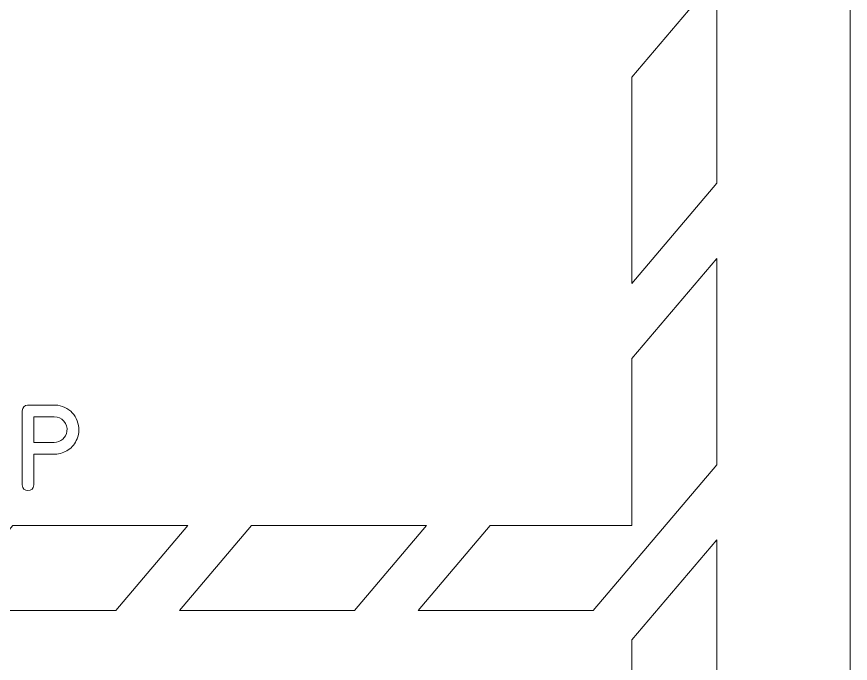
# Model space of a CAD drawing. Header units: millimetres. Extents: x -247 to 282, y -81 to 81.
# Drawn here: x -136.96 to -102.6, y 19.85 to 46.49 of the extents above; entities that cross this region are included whole.
import ezdxf

# ---------------------------------------------------------------- set-up
doc = ezdxf.new("R2010")
doc.units = ezdxf.units.MM
doc.header["$MEASUREMENT"] = 0
for name, color, linetype in [('Engrave', 7, 'Continuous'), ('Indicators', 7, 'Continuous'), ('Markings', 7, 'Continuous')]:
    doc.layers.add(name, color=color, linetype=linetype)

msp = doc.modelspace()

# ---------------------------------------------------------------- linework, layer by layer
at = {"layer": 'Engrave', "color": 240, "lineweight": 9}
for points, knots in [([(-135.4083, 30.4933), (-135.4083, 30.4933), (-135.3754, 30.4933), (-135.3754, 30.4933), (-135.3754, 30.4933), (-135.2284, 30.4827), (-135.0932, 30.4498), (-134.9692, 30.3933), (-134.9692, 30.3933), (-134.7316, 30.2822), (-134.5635, 30.0988), (-134.4647, 29.8436), (-134.4647, 29.8436), (-134.3659, 29.589), (-134.3671, 29.3403), (-134.4676, 29.0981), (-134.4676, 29.0981), (-134.5494, 28.9064), (-134.6699, 28.7559), (-134.8298, 28.6477), (-134.8298, 28.6477), (-134.9891, 28.539), (-135.1714, 28.4784), (-135.3754, 28.466), (-135.3754, 28.466), (-135.3754, 28.466), (-135.4083, 28.4643), (-135.4083, 28.4643), (-135.4083, 28.4643), (-135.4083, 28.4643), (-136.2456, 28.4643), (-136.2456, 28.4643), (-136.2456, 28.4643), (-136.2456, 28.4643), (-136.2456, 27.2084), (-136.2456, 27.2084), (-136.2456, 27.2084), (-136.2662, 27.0467), (-136.3479, 26.9656), (-136.4902, 26.9656), (-136.4902, 26.9656), (-136.6325, 26.9656), (-136.7136, 27.0467), (-136.733, 27.2084), (-136.733, 27.2084), (-136.733, 27.2084), (-136.733, 30.2522), (-136.733, 30.2522), (-136.733, 30.2522), (-136.7159, 30.3945), (-136.6401, 30.4751), (-136.5055, 30.4933), (-136.5055, 30.4933), (-136.5055, 30.4933), (-136.4902, 30.4933), (-136.4902, 30.4933), (-136.4902, 30.4933), (-136.4902, 30.4933), (-135.4083, 30.4933), (-135.4083, 30.4933)], [0, 0, 0, 0, 0.0625, 0.0625, 0.0625, 0.0625, 0.125, 0.125, 0.125, 0.125, 0.1875, 0.1875, 0.1875, 0.1875, 0.25, 0.25, 0.25, 0.25, 0.3125, 0.3125, 0.3125, 0.3125, 0.375, 0.375, 0.375, 0.375, 0.4375, 0.4375, 0.4375, 0.4375, 0.5, 0.5, 0.5, 0.5, 0.5625, 0.5625, 0.5625, 0.5625, 0.625, 0.625, 0.625, 0.625, 0.6875, 0.6875, 0.6875, 0.6875, 0.75, 0.75, 0.75, 0.75, 0.8125, 0.8125, 0.8125, 0.8125, 0.875, 0.875, 0.875, 0.875, 1, 1, 1, 1]), ([(-135.4083, 30.0077), (-135.4083, 30.0077), (-136.2456, 30.0077), (-136.2456, 30.0077), (-136.2456, 30.0077), (-136.2456, 30.0077), (-136.2456, 28.9517), (-136.2456, 28.9517), (-136.2456, 28.9517), (-136.2456, 28.9517), (-135.4083, 28.9517), (-135.4083, 28.9517), (-135.4083, 28.9517), (-135.2772, 28.9517), (-135.162, 28.9952), (-135.0615, 29.0828), (-135.0615, 29.0828), (-134.9609, 29.1698), (-134.9021, 29.2792), (-134.8845, 29.4097), (-134.8845, 29.4097), (-134.8639, 29.5685), (-134.9068, 29.7078), (-135.0121, 29.8277), (-135.0121, 29.8277), (-135.1179, 29.9477), (-135.2502, 30.0077), (-135.4083, 30.0077)], [0, 0, 0, 0, 0.125, 0.125, 0.125, 0.125, 0.25, 0.25, 0.25, 0.25, 0.375, 0.375, 0.375, 0.375, 0.5, 0.5, 0.5, 0.5, 0.625, 0.625, 0.625, 0.625, 0.75, 0.75, 0.75, 0.75, 1, 1, 1, 1])]:
    msp.add_open_spline(points, degree=3, knots=knots, dxfattribs=at)
at = {"layer": 'Indicators', "color": 250, "lineweight": 9}
msp.add_open_spline([(-245.5546, -60.675), (-245.9526, -60.6748), (-246.3343, -60.5164), (-246.6156, -60.2347), (-246.6156, -60.2347), (-246.8969, -59.9531), (-247.0548, -59.5731), (-247.0546, -59.175), (-247.0546, -59.175), (-247.0546, -59.175), (-247.0546, 59.175), (-247.0546, 59.175), (-247.0546, 59.175), (-247.0543, 59.5731), (-246.8959, 59.9547), (-246.6143, 60.236), (-246.6143, 60.236), (-246.3326, 60.5173), (-245.9526, 60.6752), (-245.5546, 60.675), (-245.5546, 60.675), (-245.5546, 60.675), (-243.0921, 60.675), (-243.0921, 60.675), (-243.0921, 60.675), (-240.9485, 60.675), (-238.9677, 61.8186), (-237.8959, 63.675), (-237.8959, 63.675), (-236.8241, 65.5314), (-236.8241, 67.8186), (-237.8959, 69.675), (-237.8959, 69.675), (-238.9677, 71.5314), (-240.9485, 72.675), (-243.0921, 72.675), (-243.0921, 72.675), (-243.0921, 72.675), (-245.5546, 72.675), (-245.5546, 72.675), (-245.5546, 72.675), (-245.9526, 72.6752), (-246.3343, 72.8336), (-246.6156, 73.1153), (-246.6156, 73.1153), (-246.8969, 73.3969), (-247.0548, 73.7769), (-247.0546, 74.175), (-247.0546, 74.175), (-247.0546, 74.175), (-247.0546, 78.6625), (-247.0546, 78.6625), (-247.0546, 78.6625), (-247.0543, 79.0606), (-246.8959, 79.4422), (-246.6143, 79.7235), (-246.6143, 79.7235), (-246.3326, 80.0048), (-245.9526, 80.1627), (-245.5546, 80.1625), (-245.5546, 80.1625), (-245.5546, 80.1625), (-104.1046, 80.1625), (-104.1046, 80.1625), (-104.1046, 80.1625), (-103.7065, 80.1622), (-103.3248, 80.0038), (-103.0435, 79.7222), (-103.0435, 79.7222), (-102.7622, 79.4405), (-102.6043, 79.0606), (-102.6046, 78.6625), (-102.6046, 78.6625), (-102.6046, 78.6625), (-102.6046, 74.175), (-102.6046, 74.175), (-102.6046, 74.175), (-102.6048, 73.7769), (-102.7632, 73.3952), (-103.0449, 73.1139), (-103.0449, 73.1139), (-103.3265, 72.8326), (-103.7065, 72.6747), (-104.1046, 72.675), (-104.1046, 72.675), (-104.1046, 72.675), (-106.5671, 72.675), (-106.5671, 72.675), (-106.5671, 72.675), (-108.7107, 72.675), (-110.6914, 71.5314), (-111.7632, 69.675), (-111.7632, 69.675), (-112.835, 67.8186), (-112.835, 65.5314), (-111.7632, 63.675), (-111.7632, 63.675), (-110.6914, 61.8186), (-108.7107, 60.675), (-106.5671, 60.675), (-106.5671, 60.675), (-106.5671, 60.675), (-104.1046, 60.675), (-104.1046, 60.675), (-104.1046, 60.675), (-103.7065, 60.6747), (-103.3248, 60.5163), (-103.0435, 60.2347), (-103.0435, 60.2347), (-102.7622, 59.953), (-102.6043, 59.5731), (-102.6046, 59.175), (-102.6046, 59.175), (-102.6046, 59.175), (-102.6046, -59.175), (-102.6046, -59.175), (-102.6046, -59.175), (-102.6048, -59.5731), (-102.7632, -59.9548), (-103.0449, -60.2361), (-103.0449, -60.2361), (-103.3265, -60.5174), (-103.7065, -60.6753), (-104.1046, -60.675), (-104.1046, -60.675), (-104.1046, -60.675), (-106.5671, -60.675), (-106.5671, -60.675), (-106.5671, -60.675), (-108.7107, -60.675), (-110.6914, -61.8186), (-111.7632, -63.675), (-111.7632, -63.675), (-112.835, -65.5314), (-112.835, -67.8186), (-111.7632, -69.675), (-111.7632, -69.675), (-110.6914, -71.5314), (-108.7107, -72.675), (-106.5671, -72.675), (-106.5671, -72.675), (-106.5671, -72.675), (-104.1046, -72.675), (-104.1046, -72.675), (-104.1046, -72.675), (-103.7065, -72.6753), (-103.3248, -72.8337), (-103.0435, -73.1153), (-103.0435, -73.1153), (-102.7622, -73.397), (-102.6043, -73.7769), (-102.6046, -74.175), (-102.6046, -74.175), (-102.6046, -74.175), (-102.6046, -78.6625), (-102.6046, -78.6625), (-102.6046, -78.6625), (-102.6048, -79.0606), (-102.7632, -79.4423), (-103.0449, -79.7236), (-103.0449, -79.7236), (-103.3265, -80.0049), (-103.7065, -80.1628), (-104.1046, -80.1625), (-104.1046, -80.1625), (-104.1046, -80.1625), (-245.5546, -80.1625), (-245.5546, -80.1625), (-245.5546, -80.1625), (-245.9526, -80.1623), (-246.3343, -80.0039), (-246.6156, -79.7222), (-246.6156, -79.7222), (-246.8969, -79.4406), (-247.0548, -79.0606), (-247.0546, -78.6625), (-247.0546, -78.6625), (-247.0546, -78.6625), (-247.0546, -74.175), (-247.0546, -74.175), (-247.0546, -74.175), (-247.0543, -73.7769), (-246.8959, -73.3953), (-246.6143, -73.114), (-246.6143, -73.114), (-246.3326, -72.8327), (-245.9526, -72.6748), (-245.5546, -72.675), (-245.5546, -72.675), (-245.5546, -72.675), (-243.0921, -72.675), (-243.0921, -72.675), (-243.0921, -72.675), (-240.9485, -72.675), (-238.9677, -71.5314), (-237.8959, -69.675), (-237.8959, -69.675), (-236.8241, -67.8186), (-236.8241, -65.5314), (-237.8959, -63.675), (-237.8959, -63.675), (-238.9677, -61.8186), (-240.9485, -60.675), (-243.0921, -60.675), (-243.0921, -60.675), (-243.0921, -60.675), (-245.5546, -60.675), (-245.5546, -60.675)], degree=3, knots=[0, 0, 0, 0, 0.0188679, 0.0188679, 0.0188679, 0.0188679, 0.0377358, 0.0377358, 0.0377358, 0.0377358, 0.0566038, 0.0566038, 0.0566038, 0.0566038, 0.0754717, 0.0754717, 0.0754717, 0.0754717, 0.0943396, 0.0943396, 0.0943396, 0.0943396, 0.1132075, 0.1132075, 0.1132075, 0.1132075, 0.1320755, 0.1320755, 0.1320755, 0.1320755, 0.1509434, 0.1509434, 0.1509434, 0.1509434, 0.1698113, 0.1698113, 0.1698113, 0.1698113, 0.1886792, 0.1886792, 0.1886792, 0.1886792, 0.2075472, 0.2075472, 0.2075472, 0.2075472, 0.2264151, 0.2264151, 0.2264151, 0.2264151, 0.245283, 0.245283, 0.245283, 0.245283, 0.2641509, 0.2641509, 0.2641509, 0.2641509, 0.2830189, 0.2830189, 0.2830189, 0.2830189, 0.3018868, 0.3018868, 0.3018868, 0.3018868, 0.3207547, 0.3207547, 0.3207547, 0.3207547, 0.3396226, 0.3396226, 0.3396226, 0.3396226, 0.3584906, 0.3584906, 0.3584906, 0.3584906, 0.3773585, 0.3773585, 0.3773585, 0.3773585, 0.3962264, 0.3962264, 0.3962264, 0.3962264, 0.4150943, 0.4150943, 0.4150943, 0.4150943, 0.4339623, 0.4339623, 0.4339623, 0.4339623, 0.4528302, 0.4528302, 0.4528302, 0.4528302, 0.4716981, 0.4716981, 0.4716981, 0.4716981, 0.490566, 0.490566, 0.490566, 0.490566, 0.509434, 0.509434, 0.509434, 0.509434, 0.5283019, 0.5283019, 0.5283019, 0.5283019, 0.5471698, 0.5471698, 0.5471698, 0.5471698, 0.5660377, 0.5660377, 0.5660377, 0.5660377, 0.5849057, 0.5849057, 0.5849057, 0.5849057, 0.6037736, 0.6037736, 0.6037736, 0.6037736, 0.6226415, 0.6226415, 0.6226415, 0.6226415, 0.6415094, 0.6415094, 0.6415094, 0.6415094, 0.6603774, 0.6603774, 0.6603774, 0.6603774, 0.6792453, 0.6792453, 0.6792453, 0.6792453, 0.6981132, 0.6981132, 0.6981132, 0.6981132, 0.7169811, 0.7169811, 0.7169811, 0.7169811, 0.7358491, 0.7358491, 0.7358491, 0.7358491, 0.754717, 0.754717, 0.754717, 0.754717, 0.7735849, 0.7735849, 0.7735849, 0.7735849, 0.7924528, 0.7924528, 0.7924528, 0.7924528, 0.8113208, 0.8113208, 0.8113208, 0.8113208, 0.8301887, 0.8301887, 0.8301887, 0.8301887, 0.8490566, 0.8490566, 0.8490566, 0.8490566, 0.8679245, 0.8679245, 0.8679245, 0.8679245, 0.8867925, 0.8867925, 0.8867925, 0.8867925, 0.9056604, 0.9056604, 0.9056604, 0.9056604, 0.9245283, 0.9245283, 0.9245283, 0.9245283, 0.9433962, 0.9433962, 0.9433962, 0.9433962, 0.9622642, 0.9622642, 0.9622642, 0.9622642, 1, 1, 1, 1], dxfattribs=at)
at = {"layer": 'Markings', "color": 30, "lineweight": 9}
for points, knots in [([(-111.6046, 35.5023), (-111.6046, 35.5023), (-111.6046, 44.0047), (-111.6046, 44.0047), (-111.6046, 44.0047), (-111.6046, 44.0047), (-108.1046, 48.1309), (-108.1046, 48.1309), (-108.1046, 48.1309), (-108.1046, 48.1309), (-108.1046, 39.6284), (-108.1046, 39.6284), (-108.1046, 39.6284), (-108.1046, 39.6284), (-111.6046, 35.5023), (-111.6046, 35.5023)], [0, 0, 0, 0, 0.2, 0.2, 0.2, 0.2, 0.4, 0.4, 0.4, 0.4, 0.6, 0.6, 0.6, 0.6, 1, 1, 1, 1]), ([(-111.6046, 32.4104), (-111.6046, 32.4104), (-108.1046, 36.5366), (-108.1046, 36.5366), (-108.1046, 36.5366), (-108.1046, 36.5366), (-108.1046, 28.0341), (-108.1046, 28.0341), (-108.1046, 28.0341), (-108.1046, 28.0341), (-113.1964, 22.0314), (-113.1964, 22.0314), (-113.1964, 22.0314), (-113.1964, 22.0314), (-120.4086, 22.0314), (-120.4086, 22.0314), (-120.4086, 22.0314), (-120.4086, 22.0314), (-117.4397, 25.5314), (-117.4397, 25.5314), (-117.4397, 25.5314), (-117.4397, 25.5314), (-111.6046, 25.5314), (-111.6046, 25.5314), (-111.6046, 25.5314), (-111.6046, 25.5314), (-111.6046, 32.4104), (-111.6046, 32.4104)], [0, 0, 0, 0, 0.125, 0.125, 0.125, 0.125, 0.25, 0.25, 0.25, 0.25, 0.375, 0.375, 0.375, 0.375, 0.5, 0.5, 0.5, 0.5, 0.625, 0.625, 0.625, 0.625, 0.75, 0.75, 0.75, 0.75, 1, 1, 1, 1]), ([(-132.8659, 22.0314), (-132.8659, 22.0314), (-140.0781, 22.0314), (-140.0781, 22.0314), (-140.0781, 22.0314), (-140.0781, 22.0314), (-137.1093, 25.5314), (-137.1093, 25.5314), (-137.1093, 25.5314), (-137.1093, 25.5314), (-129.8971, 25.5314), (-129.8971, 25.5314), (-129.8971, 25.5314), (-129.8971, 25.5314), (-132.8659, 22.0314), (-132.8659, 22.0314)], [0, 0, 0, 0, 0.2, 0.2, 0.2, 0.2, 0.4, 0.4, 0.4, 0.4, 0.6, 0.6, 0.6, 0.6, 1, 1, 1, 1]), ([(-120.0623, 25.5314), (-120.0623, 25.5314), (-123.0312, 22.0314), (-123.0312, 22.0314), (-123.0312, 22.0314), (-123.0312, 22.0314), (-130.2433, 22.0314), (-130.2433, 22.0314), (-130.2433, 22.0314), (-130.2433, 22.0314), (-127.2745, 25.5314), (-127.2745, 25.5314), (-127.2745, 25.5314), (-127.2745, 25.5314), (-120.0623, 25.5314), (-120.0623, 25.5314)], [0, 0, 0, 0, 0.2, 0.2, 0.2, 0.2, 0.4, 0.4, 0.4, 0.4, 0.6, 0.6, 0.6, 0.6, 1, 1, 1, 1]), ([(-111.6046, 12.3137), (-111.6046, 12.3137), (-111.6046, 20.8162), (-111.6046, 20.8162), (-111.6046, 20.8162), (-111.6046, 20.8162), (-108.1046, 24.9423), (-108.1046, 24.9423), (-108.1046, 24.9423), (-108.1046, 24.9423), (-108.1046, 16.4399), (-108.1046, 16.4399), (-108.1046, 16.4399), (-108.1046, 16.4399), (-111.6046, 12.3137), (-111.6046, 12.3137)], [0, 0, 0, 0, 0.2, 0.2, 0.2, 0.2, 0.4, 0.4, 0.4, 0.4, 0.6, 0.6, 0.6, 0.6, 1, 1, 1, 1])]:
    msp.add_open_spline(points, degree=3, knots=knots, dxfattribs=at)

doc.saveas('drawing.dxf')
